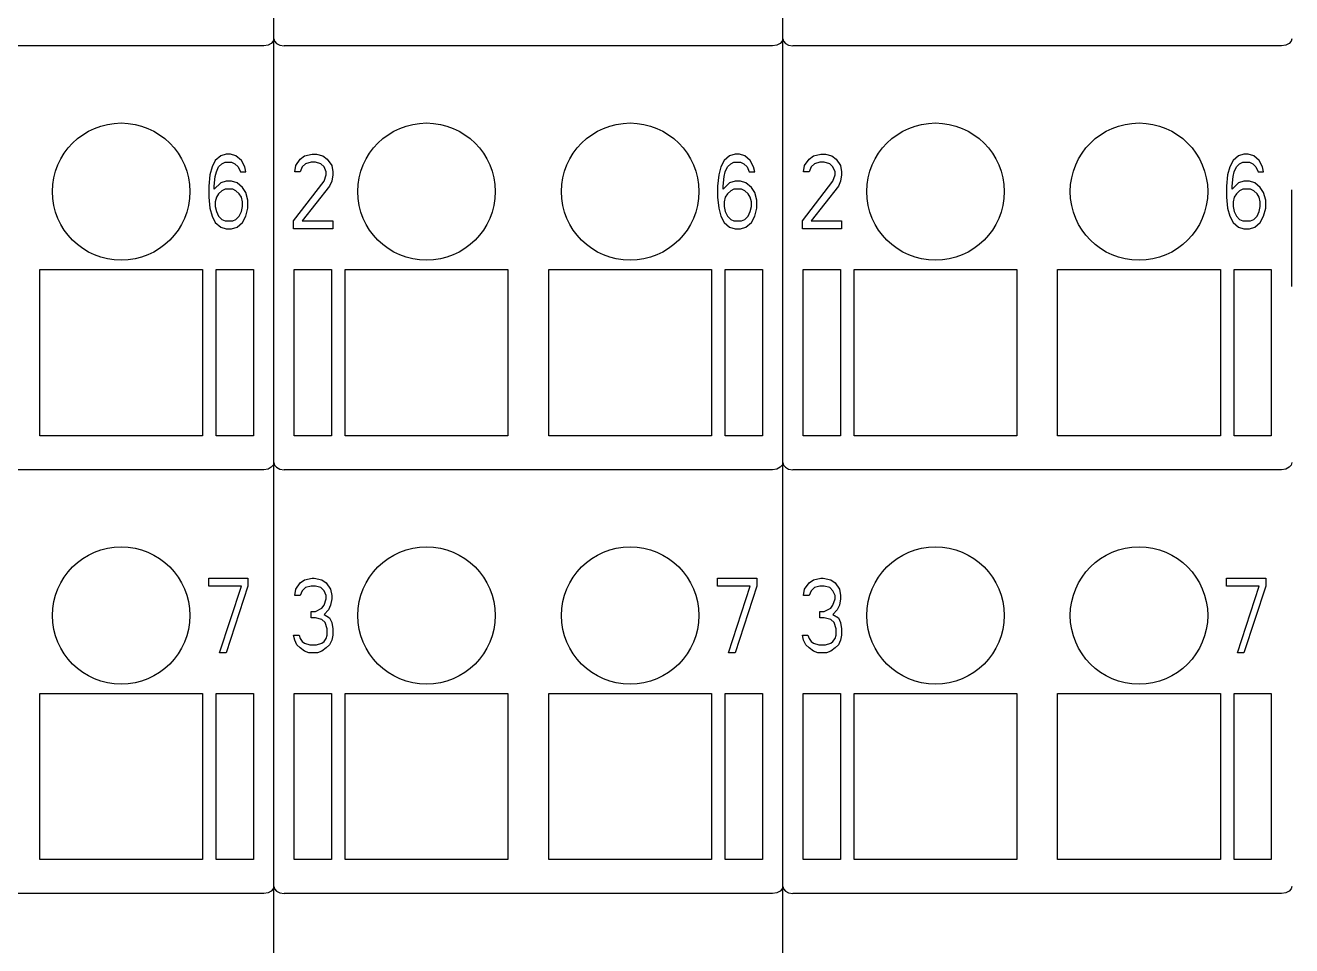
# Model space of a CAD drawing. Extents: x 10 to 622, y -523 to 292.
# Drawn here: x 271.72 to 279.28, y 93.86 to 99.36 of the extents above; entities that cross this region are included whole.
import ezdxf

# ---------------------------------------------------------------- set-up
doc = ezdxf.new("R2010")
doc.units = 0
doc.header["$LTSCALE"] = 5
doc.header["$MEASUREMENT"] = 0
doc.layers.get('0').update_dxf_attribs({"linetype": 'CONTINUOUS'})

msp = doc.modelspace()

# ---------------------------------------------------------------- linework, layer by layer
at = {"color": 7, "linetype": 'Continuous'}
for p, q in [((273.2052, 91.5843), (273.2052, 118.1094)), ((273.2052, 91.5843), (273.2052, 118.1094)), ((276.2425, 91.5843), (276.2425, 118.1094)), ((276.2425, 91.5843), (276.2425, 118.1094)), ((273.1445, 99.2381), (270.2288, 99.2381)), ((273.1702, 99.2421), (273.1445, 99.2381)), ((273.1897, 99.2522), (273.1702, 99.2421)), ((273.2014, 99.2658), (273.1897, 99.2522)), ((273.2052, 99.2806), (273.2014, 99.2658)), ((273.2052, 99.2806), (273.209, 99.2658)), ((273.209, 99.2658), (273.2208, 99.2522)), ((273.2208, 99.2522), (273.2402, 99.2421)), ((273.2402, 99.2421), (273.266, 99.2381)), ((276.1817, 99.2381), (273.266, 99.2381)), ((276.2075, 99.2421), (276.1817, 99.2381)), ((276.2269, 99.2522), (276.2075, 99.2421)), ((276.2387, 99.2658), (276.2269, 99.2522)), ((276.2425, 99.2806), (276.2387, 99.2658)), ((276.2425, 99.2806), (276.2463, 99.2658)), ((276.2463, 99.2658), (276.258, 99.2522)), ((276.258, 99.2522), (276.2774, 99.2421)), ((276.2774, 99.2421), (276.3032, 99.2381)), ((279.2189, 99.2381), (276.3032, 99.2381)), ((279.2447, 99.2421), (279.2189, 99.2381)), ((279.2642, 99.2522), (279.2447, 99.2421)), ((279.2759, 99.2658), (279.2642, 99.2522)), ((279.2797, 99.2806), (279.2759, 99.2658)), ((272.8881, 98.5811), (272.8556, 98.5527)), ((272.9206, 98.5906), (272.8881, 98.5811)), ((272.9465, 98.5906), (272.9206, 98.5906)), ((272.979, 98.5811), (272.9465, 98.5906)), ((273.0115, 98.5527), (272.979, 98.5811)), ((273.3358, 98.5242), (273.3618, 98.5621)), ((273.3618, 98.5621), (273.3878, 98.5811)), ((273.3878, 98.5811), (273.4333, 98.5906)), ((273.4333, 98.5906), (273.4592, 98.5906)), ((273.4592, 98.5906), (273.4982, 98.5811)), ((273.4982, 98.5811), (273.5242, 98.5621)), ((273.5242, 98.5621), (273.5502, 98.5242)), ((275.9253, 98.5811), (275.8928, 98.5527)), ((275.9578, 98.5906), (275.9253, 98.5811)), ((275.9838, 98.5906), (275.9578, 98.5906)), ((276.0163, 98.5811), (275.9838, 98.5906)), ((276.0487, 98.5527), (276.0163, 98.5811)), ((276.373, 98.5242), (276.399, 98.5621)), ((276.399, 98.5621), (276.425, 98.5811)), ((276.425, 98.5811), (276.4705, 98.5906)), ((276.4705, 98.5906), (276.4965, 98.5906)), ((276.4965, 98.5906), (276.5354, 98.5811)), ((276.5354, 98.5811), (276.5614, 98.5621)), ((276.5614, 98.5621), (276.5874, 98.5242)), ((278.9625, 98.5811), (278.93, 98.5527)), ((278.995, 98.5906), (278.9625, 98.5811)), ((279.021, 98.5906), (278.995, 98.5906)), ((279.0535, 98.5811), (279.021, 98.5906)), ((279.086, 98.5527), (279.0535, 98.5811)), ((272.8361, 98.5148), (272.8231, 98.4674)), ((272.8556, 98.5527), (272.8361, 98.5148)), ((272.8556, 98.4579), (272.8621, 98.4863)), ((272.8621, 98.4863), (272.8751, 98.5148)), ((272.8751, 98.5148), (272.8946, 98.5337)), ((272.8946, 98.5337), (272.9141, 98.5432)), ((272.9141, 98.5432), (272.953, 98.5432)), ((272.953, 98.5432), (272.9725, 98.5337)), ((272.9725, 98.5337), (272.992, 98.5148)), ((272.992, 98.5148), (273.005, 98.4863)), ((273.005, 98.4863), (273.0375, 98.4863)), ((273.031, 98.5148), (273.0115, 98.5527)), ((273.0375, 98.4863), (273.031, 98.5148)), ((273.3293, 98.4863), (273.3358, 98.5242)), ((273.3618, 98.4863), (273.3293, 98.4863)), ((273.3748, 98.5148), (273.3618, 98.4863)), ((273.3943, 98.5337), (273.3748, 98.5148)), ((273.4268, 98.5432), (273.3943, 98.5337)), ((273.4528, 98.5432), (273.4268, 98.5432)), ((273.4852, 98.5337), (273.4528, 98.5432)), ((273.5047, 98.5148), (273.4852, 98.5337)), ((273.5177, 98.4863), (273.5047, 98.5148)), ((273.5177, 98.4674), (273.5177, 98.4863)), ((273.5502, 98.5242), (273.5567, 98.4863)), ((273.5567, 98.4863), (273.5567, 98.4674)), ((275.8733, 98.5148), (275.8603, 98.4674)), ((275.8928, 98.5527), (275.8733, 98.5148)), ((275.8928, 98.4579), (275.8993, 98.4863)), ((275.8993, 98.4863), (275.9123, 98.5148)), ((275.9123, 98.5148), (275.9318, 98.5337)), ((275.9318, 98.5337), (275.9513, 98.5432)), ((275.9513, 98.5432), (275.9903, 98.5432)), ((275.9903, 98.5432), (276.0098, 98.5337)), ((276.0098, 98.5337), (276.0292, 98.5148)), ((276.0292, 98.5148), (276.0422, 98.4863)), ((276.0422, 98.4863), (276.0747, 98.4863)), ((276.0682, 98.5148), (276.0487, 98.5527)), ((276.0747, 98.4863), (276.0682, 98.5148)), ((276.3665, 98.4863), (276.373, 98.5242)), ((276.399, 98.4863), (276.3665, 98.4863)), ((276.412, 98.5148), (276.399, 98.4863)), ((276.4315, 98.5337), (276.412, 98.5148)), ((276.464, 98.5432), (276.4315, 98.5337)), ((276.49, 98.5432), (276.464, 98.5432)), ((276.5225, 98.5337), (276.49, 98.5432)), ((276.5419, 98.5148), (276.5225, 98.5337)), ((276.5549, 98.4863), (276.5419, 98.5148)), ((276.5549, 98.4674), (276.5549, 98.4863)), ((276.5874, 98.5242), (276.5939, 98.4863)), ((276.5939, 98.4863), (276.5939, 98.4674)), ((278.9106, 98.5148), (278.8976, 98.4674)), ((278.93, 98.5527), (278.9106, 98.5148)), ((278.93, 98.4579), (278.9365, 98.4863)), ((278.9365, 98.4863), (278.9495, 98.5148)), ((278.9495, 98.5148), (278.969, 98.5337)), ((278.969, 98.5337), (278.9885, 98.5432)), ((278.9885, 98.5432), (279.0275, 98.5432)), ((279.0275, 98.5432), (279.047, 98.5337)), ((279.047, 98.5337), (279.0665, 98.5148)), ((279.0665, 98.5148), (279.0795, 98.4863)), ((279.0795, 98.4863), (279.1119, 98.4863)), ((279.1054, 98.5148), (279.086, 98.5527)), ((279.1119, 98.4863), (279.1054, 98.5148)), ((272.8231, 98.4674), (272.8166, 98.401)), ((272.8491, 98.401), (272.8556, 98.4579)), ((272.8881, 98.42), (272.8491, 98.3821)), ((272.9206, 98.4295), (272.8881, 98.42)), ((272.953, 98.4295), (272.9206, 98.4295)), ((272.9855, 98.42), (272.953, 98.4295)), ((273.018, 98.3915), (272.9855, 98.42)), ((273.3228, 98.1925), (273.5047, 98.4295)), ((273.5047, 98.4295), (273.5177, 98.4674)), ((273.5502, 98.4295), (273.5372, 98.401)), ((273.5567, 98.4674), (273.5502, 98.4295)), ((275.8603, 98.4674), (275.8538, 98.401)), ((275.8863, 98.401), (275.8928, 98.4579)), ((275.9253, 98.42), (275.8863, 98.3821)), ((275.9578, 98.4295), (275.9253, 98.42)), ((275.9903, 98.4295), (275.9578, 98.4295)), ((276.0227, 98.42), (275.9903, 98.4295)), ((276.0552, 98.3915), (276.0227, 98.42)), ((276.36, 98.1925), (276.5419, 98.4295)), ((276.5419, 98.4295), (276.5549, 98.4674)), ((276.5874, 98.4295), (276.5744, 98.401)), ((276.5939, 98.4674), (276.5874, 98.4295)), ((278.8976, 98.4674), (278.8911, 98.401)), ((278.9236, 98.401), (278.93, 98.4579)), ((278.9625, 98.42), (278.9236, 98.3821)), ((278.995, 98.4295), (278.9625, 98.42)), ((279.0275, 98.4295), (278.995, 98.4295)), ((279.06, 98.42), (279.0275, 98.4295)), ((279.0925, 98.3915), (279.06, 98.42)), ((272.8166, 98.401), (272.8166, 98.3347)), ((272.8166, 98.3347), (272.8231, 98.2683)), ((272.8491, 98.3821), (272.8491, 98.401)), ((272.8621, 98.3347), (272.8556, 98.3062)), ((272.8751, 98.3536), (272.8621, 98.3347)), ((272.8946, 98.3726), (272.8751, 98.3536)), ((272.9141, 98.3821), (272.8946, 98.3726)), ((272.9595, 98.3821), (272.9141, 98.3821)), ((272.979, 98.3726), (272.9595, 98.3821)), ((272.9985, 98.3536), (272.979, 98.3726)), ((273.0115, 98.3347), (272.9985, 98.3536)), ((273.018, 98.3062), (273.0115, 98.3347)), ((273.0375, 98.3631), (273.018, 98.3915)), ((273.0505, 98.3157), (273.0375, 98.3631)), ((273.2039, 98.3775), (273.2039, 97.8005)), ((273.5372, 98.401), (273.3748, 98.1925)), ((275.8538, 98.401), (275.8538, 98.3347)), ((275.8538, 98.3347), (275.8603, 98.2683)), ((275.8863, 98.3821), (275.8863, 98.401)), ((275.8993, 98.3347), (275.8928, 98.3062)), ((275.9123, 98.3536), (275.8993, 98.3347)), ((275.9318, 98.3726), (275.9123, 98.3536)), ((275.9513, 98.3821), (275.9318, 98.3726)), ((275.9968, 98.3821), (275.9513, 98.3821)), ((276.0163, 98.3726), (275.9968, 98.3821)), ((276.0357, 98.3536), (276.0163, 98.3726)), ((276.0487, 98.3347), (276.0357, 98.3536)), ((276.0552, 98.3062), (276.0487, 98.3347)), ((276.0747, 98.3631), (276.0552, 98.3915)), ((276.0877, 98.3157), (276.0747, 98.3631)), ((276.2412, 98.3775), (276.2412, 97.8005)), ((276.5744, 98.401), (276.412, 98.1925)), ((278.8911, 98.401), (278.8911, 98.3347)), ((278.8911, 98.3347), (278.8976, 98.2683)), ((278.9236, 98.3821), (278.9236, 98.401)), ((278.9365, 98.3347), (278.93, 98.3062)), ((278.9495, 98.3536), (278.9365, 98.3347)), ((278.969, 98.3726), (278.9495, 98.3536)), ((278.9885, 98.3821), (278.969, 98.3726)), ((279.034, 98.3821), (278.9885, 98.3821)), ((279.0535, 98.3726), (279.034, 98.3821)), ((279.073, 98.3536), (279.0535, 98.3726)), ((279.086, 98.3347), (279.073, 98.3536)), ((279.0925, 98.3062), (279.086, 98.3347)), ((279.1119, 98.3631), (279.0925, 98.3915)), ((279.1249, 98.3157), (279.1119, 98.3631)), ((279.2784, 98.3775), (279.2784, 97.8005)), ((272.8231, 98.2683), (272.8361, 98.2209)), ((272.8556, 98.3062), (272.8556, 98.2778)), ((272.8556, 98.2778), (272.8621, 98.2494)), ((273.0115, 98.2494), (273.018, 98.2778)), ((273.018, 98.2778), (273.018, 98.3062)), ((273.0375, 98.2209), (273.0505, 98.2683)), ((273.0505, 98.2683), (273.0505, 98.3157)), ((275.8603, 98.2683), (275.8733, 98.2209)), ((275.8928, 98.3062), (275.8928, 98.2778)), ((275.8928, 98.2778), (275.8993, 98.2494)), ((276.0487, 98.2494), (276.0552, 98.2778)), ((276.0552, 98.2778), (276.0552, 98.3062)), ((276.0747, 98.2209), (276.0877, 98.2683)), ((276.0877, 98.2683), (276.0877, 98.3157)), ((278.8976, 98.2683), (278.9106, 98.2209)), ((278.93, 98.3062), (278.93, 98.2778)), ((278.93, 98.2778), (278.9365, 98.2494)), ((279.086, 98.2494), (279.0925, 98.2778)), ((279.0925, 98.2778), (279.0925, 98.3062)), ((279.1119, 98.2209), (279.1249, 98.2683)), ((279.1249, 98.2683), (279.1249, 98.3157)), ((272.8361, 98.2209), (272.8556, 98.183)), ((272.8556, 98.183), (272.8881, 98.1546)), ((272.8621, 98.2494), (272.8751, 98.2209)), ((272.8751, 98.2209), (272.8946, 98.202)), ((272.8946, 98.202), (272.9141, 98.1925)), ((272.9141, 98.1925), (272.9595, 98.1925)), ((272.9595, 98.1925), (272.979, 98.202)), ((272.979, 98.202), (272.9985, 98.2209)), ((272.9855, 98.1546), (273.018, 98.183)), ((272.9985, 98.2209), (273.0115, 98.2494)), ((273.018, 98.183), (273.0375, 98.2209)), ((273.3228, 98.1451), (273.3228, 98.1925)), ((273.3748, 98.1925), (273.5567, 98.1925)), ((273.5567, 98.1925), (273.5567, 98.1451)), ((275.8733, 98.2209), (275.8928, 98.183)), ((275.8928, 98.183), (275.9253, 98.1546)), ((275.8993, 98.2494), (275.9123, 98.2209)), ((275.9123, 98.2209), (275.9318, 98.202)), ((275.9318, 98.202), (275.9513, 98.1925)), ((275.9513, 98.1925), (275.9968, 98.1925)), ((275.9968, 98.1925), (276.0163, 98.202)), ((276.0163, 98.202), (276.0357, 98.2209)), ((276.0227, 98.1546), (276.0552, 98.183)), ((276.0357, 98.2209), (276.0487, 98.2494)), ((276.0552, 98.183), (276.0747, 98.2209)), ((276.36, 98.1451), (276.36, 98.1925)), ((276.412, 98.1925), (276.5939, 98.1925)), ((276.5939, 98.1925), (276.5939, 98.1451)), ((278.9106, 98.2209), (278.93, 98.183)), ((278.93, 98.183), (278.9625, 98.1546)), ((278.9365, 98.2494), (278.9495, 98.2209)), ((278.9495, 98.2209), (278.969, 98.202)), ((278.969, 98.202), (278.9885, 98.1925)), ((278.9885, 98.1925), (279.034, 98.1925)), ((279.034, 98.1925), (279.0535, 98.202)), ((279.0535, 98.202), (279.073, 98.2209)), ((279.06, 98.1546), (279.0925, 98.183)), ((279.073, 98.2209), (279.086, 98.2494)), ((279.0925, 98.183), (279.1119, 98.2209)), ((272.8881, 98.1546), (272.9206, 98.1451)), ((272.9206, 98.1451), (272.953, 98.1451)), ((272.953, 98.1451), (272.9855, 98.1546)), ((273.5567, 98.1451), (273.3228, 98.1451)), ((275.9253, 98.1546), (275.9578, 98.1451)), ((275.9578, 98.1451), (275.9903, 98.1451)), ((275.9903, 98.1451), (276.0227, 98.1546)), ((276.5939, 98.1451), (276.36, 98.1451)), ((278.9625, 98.1546), (278.995, 98.1451)), ((278.995, 98.1451), (279.0275, 98.1451)), ((279.0275, 98.1451), (279.06, 98.1546)), ((271.8081, 96.9095), (271.8081, 97.9017)), ((271.8081, 97.9017), (272.78, 97.9017)), ((272.78, 97.9017), (272.78, 96.9095)), ((272.861, 96.9095), (272.861, 97.9017)), ((272.861, 97.9017), (273.0837, 97.9017)), ((273.0837, 97.9017), (273.0837, 96.9095)), ((273.3267, 96.9095), (273.3267, 97.9017)), ((273.3267, 97.9017), (273.5495, 97.9017)), ((273.5495, 97.9017), (273.5495, 96.9095)), ((273.6304, 96.9095), (273.6304, 97.9017)), ((273.6304, 97.9017), (274.6024, 97.9017)), ((274.6024, 97.9017), (274.6024, 96.9095)), ((274.8453, 96.9095), (274.8453, 97.9017)), ((274.8453, 97.9017), (275.8172, 97.9017)), ((275.8172, 97.9017), (275.8172, 96.9095)), ((275.8982, 96.9095), (275.8982, 97.9017)), ((275.8982, 97.9017), (276.121, 97.9017)), ((276.121, 97.9017), (276.121, 96.9095)), ((276.3639, 96.9095), (276.3639, 97.9017)), ((276.3639, 97.9017), (276.5867, 97.9017)), ((276.5867, 97.9017), (276.5867, 96.9095)), ((276.6677, 96.9095), (276.6677, 97.9017)), ((276.6677, 97.9017), (277.6396, 97.9017)), ((277.6396, 97.9017), (277.6396, 96.9095)), ((277.8826, 96.9095), (277.8826, 97.9017)), ((277.8826, 97.9017), (278.8545, 97.9017)), ((278.8545, 97.9017), (278.8545, 96.9095)), ((278.9355, 96.9095), (278.9355, 97.9017)), ((278.9355, 97.9017), (279.1582, 97.9017)), ((279.1582, 97.9017), (279.1582, 96.9095)), ((272.78, 96.9095), (271.8081, 96.9095)), ((273.0837, 96.9095), (272.861, 96.9095)), ((273.5495, 96.9095), (273.3267, 96.9095)), ((274.6024, 96.9095), (273.6304, 96.9095)), ((275.8172, 96.9095), (274.8453, 96.9095)), ((276.121, 96.9095), (275.8982, 96.9095)), ((276.5867, 96.9095), (276.3639, 96.9095)), ((277.6396, 96.9095), (276.6677, 96.9095)), ((278.8545, 96.9095), (277.8826, 96.9095)), ((279.1582, 96.9095), (278.9355, 96.9095)), ((273.2052, 96.7496), (273.2014, 96.7348)), ((273.2052, 96.7496), (273.209, 96.7348)), ((276.2425, 96.7496), (276.2387, 96.7348)), ((276.2425, 96.7496), (276.2463, 96.7348)), ((279.2797, 96.7496), (279.2759, 96.7348)), ((273.1445, 96.7071), (270.2288, 96.7071)), ((273.1702, 96.7111), (273.1445, 96.7071)), ((273.1897, 96.7212), (273.1702, 96.7111)), ((273.2014, 96.7348), (273.1897, 96.7212)), ((273.209, 96.7348), (273.2208, 96.7212)), ((273.2208, 96.7212), (273.2402, 96.7111)), ((273.2402, 96.7111), (273.266, 96.7071)), ((276.1817, 96.7071), (273.266, 96.7071)), ((276.2075, 96.7111), (276.1817, 96.7071)), ((276.2269, 96.7212), (276.2075, 96.7111)), ((276.2387, 96.7348), (276.2269, 96.7212)), ((276.2463, 96.7348), (276.258, 96.7212)), ((276.258, 96.7212), (276.2774, 96.7111)), ((276.2774, 96.7111), (276.3032, 96.7071)), ((279.2189, 96.7071), (276.3032, 96.7071)), ((279.2447, 96.7111), (279.2189, 96.7071)), ((279.2642, 96.7212), (279.2447, 96.7111)), ((279.2759, 96.7348), (279.2642, 96.7212)), ((272.8166, 96.0122), (272.8166, 96.0596)), ((272.8166, 96.0596), (273.0505, 96.0596)), ((273.0115, 96.0122), (272.8166, 96.0122)), ((272.8816, 95.6141), (273.0115, 96.0122)), ((273.0505, 96.0122), (272.9206, 95.6141)), ((273.0505, 96.0596), (273.0505, 96.0122)), ((273.3293, 95.9553), (273.3358, 95.9932)), ((273.3358, 95.9932), (273.3618, 96.0311)), ((273.3618, 96.0311), (273.3878, 96.0501)), ((273.3943, 96.0027), (273.3748, 95.9837)), ((273.3878, 96.0501), (273.4333, 96.0596)), ((273.4268, 96.0122), (273.3943, 96.0027)), ((273.4528, 96.0122), (273.4268, 96.0122)), ((273.4333, 96.0596), (273.4463, 96.0596)), ((273.4463, 96.0596), (273.4917, 96.0501)), ((273.4852, 96.0027), (273.4528, 96.0122)), ((273.5047, 95.9837), (273.4852, 96.0027)), ((273.4917, 96.0501), (273.5177, 96.0311)), ((273.5177, 96.0311), (273.5437, 95.9932)), ((273.5437, 95.9932), (273.5502, 95.9553)), ((275.8538, 96.0122), (275.8538, 96.0596)), ((275.8538, 96.0596), (276.0877, 96.0596)), ((276.0487, 96.0122), (275.8538, 96.0122)), ((275.9188, 95.6141), (276.0487, 96.0122)), ((276.0877, 96.0122), (275.9578, 95.6141)), ((276.0877, 96.0596), (276.0877, 96.0122)), ((276.3665, 95.9553), (276.373, 95.9932)), ((276.373, 95.9932), (276.399, 96.0311)), ((276.399, 96.0311), (276.425, 96.0501)), ((276.4315, 96.0027), (276.412, 95.9837)), ((276.425, 96.0501), (276.4705, 96.0596)), ((276.464, 96.0122), (276.4315, 96.0027)), ((276.49, 96.0122), (276.464, 96.0122)), ((276.4705, 96.0596), (276.4835, 96.0596)), ((276.4835, 96.0596), (276.529, 96.0501)), ((276.5225, 96.0027), (276.49, 96.0122)), ((276.5419, 95.9837), (276.5225, 96.0027)), ((276.529, 96.0501), (276.5549, 96.0311)), ((276.5549, 96.0311), (276.5809, 95.9932)), ((276.5809, 95.9932), (276.5874, 95.9553)), ((278.8911, 96.0122), (278.8911, 96.0596)), ((278.8911, 96.0596), (279.1249, 96.0596)), ((279.086, 96.0122), (278.8911, 96.0122)), ((278.956, 95.6141), (279.086, 96.0122)), ((279.1249, 96.0122), (278.995, 95.6141)), ((279.1249, 96.0596), (279.1249, 96.0122)), ((273.3618, 95.9553), (273.3293, 95.9553)), ((273.3748, 95.9837), (273.3618, 95.9553)), ((273.5177, 95.9553), (273.5047, 95.9837)), ((273.5047, 95.8984), (273.5177, 95.9363)), ((273.5177, 95.9363), (273.5177, 95.9553)), ((273.5502, 95.9363), (273.5437, 95.8984)), ((273.5502, 95.9553), (273.5502, 95.9363)), ((276.399, 95.9553), (276.3665, 95.9553)), ((276.412, 95.9837), (276.399, 95.9553)), ((276.5549, 95.9553), (276.5419, 95.9837)), ((276.5419, 95.8984), (276.5549, 95.9363)), ((276.5549, 95.9363), (276.5549, 95.9553)), ((276.5874, 95.9363), (276.5809, 95.8984)), ((276.5874, 95.9553), (276.5874, 95.9363)), ((273.4268, 95.8226), (273.4268, 95.8605)), ((273.4268, 95.8605), (273.4528, 95.8605)), ((273.4528, 95.8605), (273.4917, 95.8795)), ((273.4917, 95.8795), (273.5047, 95.8984)), ((273.5307, 95.87), (273.5047, 95.8416)), ((273.5047, 95.8416), (273.5372, 95.8226)), ((273.5437, 95.8984), (273.5307, 95.87)), ((276.464, 95.8226), (276.464, 95.8605)), ((276.464, 95.8605), (276.49, 95.8605)), ((276.49, 95.8605), (276.529, 95.8795)), ((276.529, 95.8795), (276.5419, 95.8984)), ((276.5679, 95.87), (276.5419, 95.8416)), ((276.5419, 95.8416), (276.5744, 95.8226)), ((276.5809, 95.8984), (276.5679, 95.87)), ((273.4528, 95.8226), (273.4268, 95.8226)), ((273.4917, 95.8131), (273.4528, 95.8226)), ((273.5112, 95.7942), (273.4917, 95.8131)), ((273.5242, 95.7563), (273.5112, 95.7942)), ((273.5372, 95.8226), (273.5502, 95.7942)), ((273.5502, 95.7942), (273.5567, 95.7563)), ((276.49, 95.8226), (276.464, 95.8226)), ((276.529, 95.8131), (276.49, 95.8226)), ((276.5484, 95.7942), (276.529, 95.8131)), ((276.5614, 95.7563), (276.5484, 95.7942)), ((276.5744, 95.8226), (276.5874, 95.7942)), ((276.5874, 95.7942), (276.5939, 95.7563)), ((273.3293, 95.6899), (273.3228, 95.7184)), ((273.3228, 95.7184), (273.3553, 95.7184)), ((273.3423, 95.6615), (273.3293, 95.6899)), ((273.3553, 95.7184), (273.3618, 95.6994)), ((273.3618, 95.6994), (273.3748, 95.6804)), ((273.5047, 95.6804), (273.5177, 95.6994)), ((273.5177, 95.6994), (273.5242, 95.7184)), ((273.5242, 95.7184), (273.5242, 95.7563)), ((273.5502, 95.6899), (273.5372, 95.6615)), ((273.5567, 95.7184), (273.5502, 95.6899)), ((273.5567, 95.7563), (273.5567, 95.7184)), ((276.3665, 95.6899), (276.36, 95.7184)), ((276.36, 95.7184), (276.3925, 95.7184)), ((276.3795, 95.6615), (276.3665, 95.6899)), ((276.3925, 95.7184), (276.399, 95.6994)), ((276.399, 95.6994), (276.412, 95.6804)), ((276.5419, 95.6804), (276.5549, 95.6994)), ((276.5549, 95.6994), (276.5614, 95.7184)), ((276.5614, 95.7184), (276.5614, 95.7563)), ((276.5874, 95.6899), (276.5744, 95.6615)), ((276.5939, 95.7184), (276.5874, 95.6899)), ((276.5939, 95.7563), (276.5939, 95.7184)), ((272.9206, 95.6141), (272.8816, 95.6141)), ((273.3618, 95.6425), (273.3423, 95.6615)), ((273.3878, 95.6236), (273.3618, 95.6425)), ((273.3748, 95.6804), (273.3878, 95.671)), ((273.3878, 95.671), (273.4203, 95.6615)), ((273.4138, 95.6141), (273.3878, 95.6236)), ((273.4657, 95.6141), (273.4138, 95.6141)), ((273.4203, 95.6615), (273.4592, 95.6615)), ((273.4592, 95.6615), (273.4917, 95.671)), ((273.4917, 95.6236), (273.4657, 95.6141)), ((273.4917, 95.671), (273.5047, 95.6804)), ((273.5177, 95.6425), (273.4917, 95.6236)), ((273.5372, 95.6615), (273.5177, 95.6425)), ((275.9578, 95.6141), (275.9188, 95.6141)), ((276.399, 95.6425), (276.3795, 95.6615)), ((276.425, 95.6236), (276.399, 95.6425)), ((276.412, 95.6804), (276.425, 95.671)), ((276.425, 95.671), (276.4575, 95.6615)), ((276.451, 95.6141), (276.425, 95.6236)), ((276.503, 95.6141), (276.451, 95.6141)), ((276.4575, 95.6615), (276.4965, 95.6615)), ((276.4965, 95.6615), (276.529, 95.671)), ((276.529, 95.6236), (276.503, 95.6141)), ((276.529, 95.671), (276.5419, 95.6804)), ((276.5549, 95.6425), (276.529, 95.6236)), ((276.5744, 95.6615), (276.5549, 95.6425)), ((278.995, 95.6141), (278.956, 95.6141)), ((271.8081, 94.3785), (271.8081, 95.3707)), ((271.8081, 95.3707), (272.78, 95.3707)), ((272.78, 95.3707), (272.78, 94.3785)), ((272.861, 94.3785), (272.861, 95.3707)), ((272.861, 95.3707), (273.0837, 95.3707)), ((273.0837, 95.3707), (273.0837, 94.3785)), ((273.3267, 94.3785), (273.3267, 95.3707)), ((273.3267, 95.3707), (273.5495, 95.3707)), ((273.5495, 95.3707), (273.5495, 94.3785)), ((273.6304, 94.3785), (273.6304, 95.3707)), ((273.6304, 95.3707), (274.6024, 95.3707)), ((274.6024, 95.3707), (274.6024, 94.3785)), ((274.8453, 94.3785), (274.8453, 95.3707)), ((274.8453, 95.3707), (275.8172, 95.3707)), ((275.8172, 95.3707), (275.8172, 94.3785)), ((275.8982, 94.3785), (275.8982, 95.3707)), ((275.8982, 95.3707), (276.121, 95.3707)), ((276.121, 95.3707), (276.121, 94.3785)), ((276.3639, 94.3785), (276.3639, 95.3707)), ((276.3639, 95.3707), (276.5867, 95.3707)), ((276.5867, 95.3707), (276.5867, 94.3785)), ((276.6677, 94.3785), (276.6677, 95.3707)), ((276.6677, 95.3707), (277.6396, 95.3707)), ((277.6396, 95.3707), (277.6396, 94.3785)), ((277.8826, 94.3785), (277.8826, 95.3707)), ((277.8826, 95.3707), (278.8545, 95.3707)), ((278.8545, 95.3707), (278.8545, 94.3785)), ((278.9355, 94.3785), (278.9355, 95.3707)), ((278.9355, 95.3707), (279.1582, 95.3707)), ((279.1582, 95.3707), (279.1582, 94.3785)), ((272.78, 94.3785), (271.8081, 94.3785)), ((273.0837, 94.3785), (272.861, 94.3785)), ((273.5495, 94.3785), (273.3267, 94.3785)), ((274.6024, 94.3785), (273.6304, 94.3785)), ((275.8172, 94.3785), (274.8453, 94.3785)), ((276.121, 94.3785), (275.8982, 94.3785)), ((276.5867, 94.3785), (276.3639, 94.3785)), ((277.6396, 94.3785), (276.6677, 94.3785)), ((278.8545, 94.3785), (277.8826, 94.3785)), ((279.1582, 94.3785), (278.9355, 94.3785)), ((273.1445, 94.176), (270.2288, 94.176)), ((273.1702, 94.1801), (273.1445, 94.176)), ((273.1897, 94.1902), (273.1702, 94.1801)), ((273.2014, 94.2038), (273.1897, 94.1902)), ((273.2052, 94.2186), (273.2014, 94.2038)), ((273.2052, 94.2186), (273.209, 94.2038)), ((273.209, 94.2038), (273.2208, 94.1902)), ((273.2208, 94.1902), (273.2402, 94.1801)), ((273.2402, 94.1801), (273.266, 94.176)), ((276.1817, 94.176), (273.266, 94.176)), ((276.2075, 94.1801), (276.1817, 94.176)), ((276.2269, 94.1902), (276.2075, 94.1801)), ((276.2387, 94.2038), (276.2269, 94.1902)), ((276.2425, 94.2186), (276.2387, 94.2038)), ((276.2425, 94.2186), (276.2463, 94.2038)), ((276.2463, 94.2038), (276.258, 94.1902)), ((276.258, 94.1902), (276.2774, 94.1801)), ((276.2774, 94.1801), (276.3032, 94.176)), ((279.2189, 94.176), (276.3032, 94.176)), ((279.2447, 94.1801), (279.2189, 94.176)), ((279.2642, 94.1902), (279.2447, 94.1801)), ((279.2759, 94.2038), (279.2642, 94.1902)), ((279.2797, 94.2186), (279.2759, 94.2038))]:
    msp.add_line(p, q, dxfattribs=at)
for centre in [(272.2941, 98.3674), (274.1164, 98.3674), (275.3313, 98.3674), (277.1536, 98.3674), (278.3685, 98.3674), (272.2941, 95.8364), (274.1164, 95.8364), (275.3313, 95.8364), (277.1536, 95.8364), (278.3685, 95.8364)]:
    msp.add_circle(centre, 0.41, dxfattribs=at)

doc.saveas('drawing.dxf')
